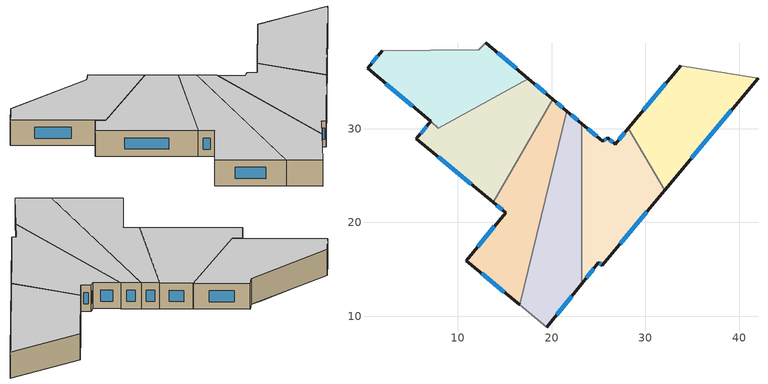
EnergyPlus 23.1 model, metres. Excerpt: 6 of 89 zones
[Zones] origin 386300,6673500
5f19ac3bf14b4949_F5_dwelling_10
 floor to 5f19ac3bf14b4949_F4_dwelling_8 (EU_floor_Construction): 39.55,35.77 41.2,34.4 36.05,28.21 30.52,32.82 33.79,36.73 z15
 floor to 5f19ac3bf14b4949_F4_dwelling_7 (EU_floor_Construction): 42.01,35.36 41.2,34.4 39.55,35.77 z15
 floor to 5f19ac3bf14b4949_F4_dwelling_9 (EU_floor_Construction): 36.05,28.21 32.05,23.42 28.18,30.03 30.52,32.82 z15
 wall outside (EU_wall_Construction): 33.79,36.73 28.18,30.03 / 32.05,23.42 42.01,35.36 z15:18
 wall to 5f19ac3bf14b4949_F5_dwelling_11 (EU_wall_Construction): 42.01,35.36 33.79,36.73 z15:18
 wall to 5f19ac3bf14b4949_F5_dwelling_9 (EU_wall_Construction): 28.18,30.03 32.05,23.42 z15:18
 window (EU_Window_Construction): 32.19,34.82 29.78,31.94 / 34.89,26.83 39.16,31.95 z15.86:17.14
 ceiling to 5f19ac3bf14b4949_F6_dwelling_10 (EU_floor_Construction): 32.05,23.42 42.01,35.36 33.79,36.73 28.18,30.03 z18
5f19ac3bf14b4949_F5_dwelling_5
 floor to 5f19ac3bf14b4949_F4_dwelling_4 (EU_floor_Construction): 17.51,35.34 11.3,31.92 3.62,38.31 11.03,38.38 11.68,37.83 12.98,39.18 z15
 floor to 5f19ac3bf14b4949_F4_dwelling_3 (EU_floor_Construction): 12.23,38.4 11.68,37.83 11.03,38.38 12.22,38.39 z15
 floor to 5f19ac3bf14b4949_F4_dwelling_5 (EU_floor_Construction): 11.3,31.92 7.93,30.07 0.36,36.42 1.92,38.3 3.62,38.31 z15
 wall outside (EU_wall_Construction): 1.92,38.3 0.36,36.42 7.1,30.77 / 17.51,35.34 12.98,39.18 z15:18
 wall to 5f19ac3bf14b4949_F5_dwelling_6 (EU_wall_Construction): 7.1,30.77 7.93,30.07 17.51,35.34 z15:18
 wall to 5f19ac3bf14b4949_F5_dwelling_4 (EU_wall_Construction): 12.21,38.39 1.92,38.3 / 12.97,39.18 12.22,38.39 z15:18
 window (EU_Window_Construction): 1.48,37.76 0.81,36.95 / 16.22,36.44 14.27,38.09 / 2.28,34.8 5.17,32.38 z15.86:17.14
 ceiling to 5f19ac3bf14b4949_F6_dwelling_5 (EU_floor_Construction): 17.51,35.34 12.98,39.18 12.22,38.39 1.92,38.3 0.36,36.42 7.93,30.07 z18
5f19ac3bf14b4949_F5_dwelling_6
 floor to 5f19ac3bf14b4949_F4_dwelling_5 (EU_floor_Construction): 16.64,27.48 12.84,22.92 5.58,28.95 7.1,30.77 7.93,30.07 11.3,31.92 z15
 floor to 5f19ac3bf14b4949_F4_dwelling_4 (EU_floor_Construction): 19.62,33.56 15.41,28.5 11.3,31.92 17.51,35.34 z15
 floor to 5f19ac3bf14b4949_F4_dwelling_11 (EU_floor_Construction): 16.79,27.33 13.79,22.13 12.84,22.92 16.63,27.46 z15
 floor to 5f19ac3bf14b4949_F4_dwelling_10 (EU_floor_Construction): 20.13,33.13 16.79,27.33 16.63,27.46 16.64,27.48 15.41,28.5 19.62,33.56 z15
 wall outside (EU_wall_Construction): 7.1,30.77 5.58,28.95 13.79,22.13 / 20.13,33.13 17.51,35.34 z15:18
 wall to 5f19ac3bf14b4949_F5_dwelling_7 (EU_wall_Construction): 13.79,22.13 20.13,33.13 z15:18
 window (EU_Window_Construction): 7.92,27 11.44,24.08 / 6.66,30.25 6.01,29.47 / 19.38,33.76 18.26,34.71 z15.86:17.14
 ceiling to 5f19ac3bf14b4949_F6_dwelling_6 (EU_floor_Construction): 13.79,22.13 20.13,33.13 17.51,35.34 7.93,30.07 7.1,30.77 5.58,28.95 z18
5f19ac3bf14b4949_F5_dwelling_7
 floor to 5f19ac3bf14b4949_F4_dwelling_12 (EU_floor_Construction): 18.33,18.35 16.59,11.21 10.91,15.93 15.08,21.05 z15
 floor to 5f19ac3bf14b4949_F4_dwelling_11 (EU_floor_Construction): 19.88,24.75 18.33,18.35 13.79,22.13 16.79,27.33 z15
 floor to 5f19ac3bf14b4949_F4_dwelling_10 (EU_floor_Construction): 21.61,31.87 19.88,24.75 16.79,27.33 20.13,33.13 z15
 wall outside (EU_wall_Construction): 13.79,22.13 15.08,21.05 10.91,15.93 16.59,11.21 / 21.61,31.87 20.13,33.13 z15:18
 wall to 5f19ac3bf14b4949_F5_dwelling_8 (EU_wall_Construction): 16.59,11.21 21.61,31.87 z15:18
 window (EU_Window_Construction): 14.16,21.82 14.71,21.36 / 21.19,32.23 20.55,32.77 / 12.53,14.58 14.96,12.56 / 13.89,19.59 12.1,17.4 z15.86:17.14
 ceiling to 5f19ac3bf14b4949_F6_dwelling_7 (EU_floor_Construction): 16.59,11.21 21.61,31.87 20.13,33.13 13.79,22.13 15.08,21.05 10.91,15.93 z18
5f19ac3bf14b4949_F5_dwelling_8
 floor to 5f19ac3bf14b4949_F4_dwelling_11 (EU_floor_Construction): 23.2,21.99 23.18,14.31 18.33,18.35 19.88,24.75 z15
 floor to 5f19ac3bf14b4949_F4_dwelling_10 (EU_floor_Construction): 23.21,30.52 23.2,21.99 19.88,24.75 21.61,31.87 z15
 floor to 5f19ac3bf14b4949_F4_dwelling_12 (EU_floor_Construction): 23.18,14.31 23.18,13.46 19.48,8.8 16.59,11.21 18.33,18.35 z15
 wall outside (EU_wall_Construction): 23.21,30.52 21.61,31.87 / 19.48,8.8 23.18,13.46 z15:18
 wall to 5f19ac3bf14b4949_F5_dwelling_9 (EU_wall_Construction): 23.18,13.46 23.21,30.52 z15:18
 wall adiabatic (EU_wall_Construction): 16.59,11.21 19.48,8.8 z15:18
 window (EU_Window_Construction): 22.75,30.91 22.07,31.48 / 20.54,10.13 22.13,12.13 z15.86:17.14
 ceiling to 5f19ac3bf14b4949_F6_dwelling_8 (EU_floor_Construction): 19.48,8.8 23.18,13.46 23.21,30.52 21.61,31.87 16.59,11.21 z18
5f19ac3bf14b4949_F5_dwelling_9
 floor to 5f19ac3bf14b4949_F4_dwelling_10 (EU_floor_Construction): 25.43,28.64 23.85,27.48 30.69,21.79 27.72,18.23 23.2,21.99 23.21,30.52 z15
 floor to 5f19ac3bf14b4949_F4_dwelling_9 (EU_floor_Construction): 28.18,30.03 32.05,23.42 30.69,21.79 23.85,27.48 25.97,29.03 26.77,28.34 z15
 floor to 5f19ac3bf14b4949_F4_dwelling_11 (EU_floor_Construction): 27.72,18.23 25.39,15.43 24.97,15.72 23.59,13.97 23.18,14.31 23.2,21.99 z15
 floor to 5f19ac3bf14b4949_F4_dwelling_12 (EU_floor_Construction): 23.59,13.97 23.18,13.46 23.18,14.31 z15
 wall outside (EU_wall_Construction): 23.18,13.46 24.97,15.72 25.39,15.43 32.05,23.42 / 28.18,30.03 26.77,28.34 25.97,29.03 25.43,28.64 23.21,30.52 z15:18
 window (EU_Window_Construction): 23.7,14.11 24.46,15.07 / 24.8,29.18 23.85,29.98 / 25.81,28.92 25.59,28.75 / 26.54,28.54 26.2,28.83 / 27.78,29.55 27.17,28.82 / 27.29,17.72 30.15,21.14 / 25.09,15.64 25.27,15.52 z15.86:17.14
 ceiling to 5f19ac3bf14b4949_F6_dwelling_9 (EU_floor_Construction): 25.39,15.43 32.05,23.42 28.18,30.03 26.77,28.34 25.97,29.03 25.43,28.64 23.21,30.52 23.18,13.46 24.97,15.72 z18
[Building]
EU S2 Campaign: North Axis=0; Terrain=City; Solar Distribution=FullExterior
[Site:Location]
Helsinki-Vantaa.AP: Latitude=60.317; Longitude=24.963; Time Zone=2; Elevation=54.6
[SizingPeriod:WeatherFileDays]
AnnualSizingPeriod: Begin Month=1; Begin Day of Month=1; End Month=12; End Day of Month=31; Day of Week for Start Day=Monday; Use Weather File Daylight Saving Period=No; Use Weather File Rain and Snow Indicators=No
[MATERIAL]
EU_InternalMass_Material: Roughness=MediumRough; Thickness=0.1; Conductivity=1; Density=1800; Specific Heat=900; Thermal Absorptance=0.9; Solar Absorptance=0.7; Visible Absorptance=0.7
[MATERIAL:NOMASS] Roughness=MediumRough; Thermal Absorptance=0.9; Solar Absorptance=0.7; Visible Absorptance=0.7
Name | Thermal Resistance
EU_wall_NoMass | 1.10183
EU_floor_NoMass | 1.70606
[WINDOWMATERIAL:SIMPLEGLAZINGSYSTEM]
EU_Window_SimpleGlazing: UFactor=3.11035; Solar Heat Gain Coefficient=0.8; Visible Transmittance=0.8
[CONSTRUCTION]
EU_wall_Construction: EU_wall_NoMass
EU_floor_Construction: EU_floor_NoMass
EU_Window_Construction: EU_Window_SimpleGlazing
EU_InternalMass_Construction: EU_InternalMass_Material
[ZONE] Type=1; Multiplier=1; Ceiling Height=autocalculate; Floor Area=autocalculate; Part of Total Floor Area=Yes
Name | Volume
5f19ac3bf14b4949_F5_dwelling_10 | 262.053
5f19ac3bf14b4949_F5_dwelling_5 | 259.624
5f19ac3bf14b4949_F5_dwelling_6 | 266.497
5f19ac3bf14b4949_F5_dwelling_7 | 262.09
5f19ac3bf14b4949_F5_dwelling_8 | 262.022
5f19ac3bf14b4949_F5_dwelling_9 | 262.083
[INTERNALMASS] Construction=EU_InternalMass_Construction
Name | Zone or ZoneList | Surface Area
5f19ac3bf14b4949_F5_dwelling_5_EU_InternalMass | 5f19ac3bf14b4949_F5_dwelling_5 | 86.5392
5f19ac3bf14b4949_F5_dwelling_6_EU_InternalMass | 5f19ac3bf14b4949_F5_dwelling_6 | 88.8328
5f19ac3bf14b4949_F5_dwelling_7_EU_InternalMass | 5f19ac3bf14b4949_F5_dwelling_7 | 87.3632
5f19ac3bf14b4949_F5_dwelling_8_EU_InternalMass | 5f19ac3bf14b4949_F5_dwelling_8 | 87.3406
5f19ac3bf14b4949_F5_dwelling_9_EU_InternalMass | 5f19ac3bf14b4949_F5_dwelling_9 | 87.3609
5f19ac3bf14b4949_F5_dwelling_10_EU_InternalMass | 5f19ac3bf14b4949_F5_dwelling_10 | 87.3514
[OTHEREQUIPMENT] Fuel Type=Electricity; Design Level Calculation Method=Watts/Area; Power per Zone Floor Area=1; Fraction Latent=0; Fraction Radiant=0; Fraction Lost=0; Carbon Dioxide Generation Rate=0; EndUse Subcategory=EU_Step8_InternalGains
Name | Zone or ZoneList or Space or SpaceList | Schedule
EU_Step8_InternalGain_5f19ac3bf14b4949_F5_dwelling_5_f000 | 5f19ac3bf14b4949_F5_dwelling_5 | EU_Step8_GainSchedule_5f19ac3bf14b4949_F5_dwelling_5_f000
EU_Step8_InternalGain_5f19ac3bf14b4949_F5_dwelling_6_f000 | 5f19ac3bf14b4949_F5_dwelling_6 | EU_Step8_GainSchedule_5f19ac3bf14b4949_F5_dwelling_6_f000
EU_Step8_InternalGain_5f19ac3bf14b4949_F5_dwelling_7_f000 | 5f19ac3bf14b4949_F5_dwelling_7 | EU_Step8_GainSchedule_5f19ac3bf14b4949_F5_dwelling_7_f000
EU_Step8_InternalGain_5f19ac3bf14b4949_F5_dwelling_8_f000 | 5f19ac3bf14b4949_F5_dwelling_8 | EU_Step8_GainSchedule_5f19ac3bf14b4949_F5_dwelling_8_f000
EU_Step8_InternalGain_5f19ac3bf14b4949_F5_dwelling_9_f000 | 5f19ac3bf14b4949_F5_dwelling_9 | EU_Step8_GainSchedule_5f19ac3bf14b4949_F5_dwelling_9_f000
EU_Step8_InternalGain_5f19ac3bf14b4949_F5_dwelling_10_f000 | 5f19ac3bf14b4949_F5_dwelling_10 | EU_Step8_GainSchedule_5f19ac3bf14b4949_F5_dwelling_10_f000
[ZONEVENTILATION:DESIGNFLOWRATE] Schedule=EU_AlwaysOn; Design Flow Rate Calculation Method=AirChanges/Hour; Air Changes per Hour=0.756316; Ventilation Type=Natural; Fan Pressure Rise=0; Fan Total Efficiency=1; Constant Term Coefficient=1; Temperature Term Coefficient=0; Velocity Term Coefficient=0; Velocity Squared Term Coefficient=0; Minimum Indoor Temperature=-100; Maximum Indoor Temperature=100; Delta Temperature=-100; Minimum Outdoor Temperature=-100; Maximum Outdoor Temperature=100; Maximum Wind Speed=40
Name | Zone or ZoneList or Space or SpaceList
EU_ConstantAir_5f19ac3bf14b4949_F5_dwelling_5 | 5f19ac3bf14b4949_F5_dwelling_5
EU_ConstantAir_5f19ac3bf14b4949_F5_dwelling_6 | 5f19ac3bf14b4949_F5_dwelling_6
EU_ConstantAir_5f19ac3bf14b4949_F5_dwelling_7 | 5f19ac3bf14b4949_F5_dwelling_7
EU_ConstantAir_5f19ac3bf14b4949_F5_dwelling_8 | 5f19ac3bf14b4949_F5_dwelling_8
EU_ConstantAir_5f19ac3bf14b4949_F5_dwelling_9 | 5f19ac3bf14b4949_F5_dwelling_9
EU_ConstantAir_5f19ac3bf14b4949_F5_dwelling_10 | 5f19ac3bf14b4949_F5_dwelling_10
[HVACTEMPLATE:ZONE:IDEALLOADSAIRSYSTEM] System Availability Schedule=EU_AlwaysOn; Maximum Heating Supply Air Temperature=50; Minimum Cooling Supply Air Temperature=13; Maximum Heating Supply Air Humidity Ratio=0.0156; Minimum Cooling Supply Air Humidity Ratio=0.0077; Heating Limit=NoLimit; Cooling Limit=NoLimit; Heating Availability Schedule=EU_AlwaysOn; Cooling Availability Schedule=EU_CoolingOff; Dehumidification Control Type=ConstantSensibleHeatRatio; Cooling Sensible Heat Ratio=0.7; Dehumidification Setpoint=60; Humidification Control Type=None; Humidification Setpoint=30; Outdoor Air Method=None; Outdoor Air Flow Rate per Person=0.00944; Outdoor Air Flow Rate per Zone Floor Area=0; Outdoor Air Flow Rate per Zone=0; Demand Controlled Ventilation Type=None; Outdoor Air Economizer Type=NoEconomizer; Heat Recovery Type=None; Sensible Heat Recovery Effectiveness=0.7; Latent Heat Recovery Effectiveness=0.65
Name | Template Thermostat
5f19ac3bf14b4949_F5_dwelling_5 | EU_HeatOnly_5f19ac3bf14b4949_F5_dwelling_5
5f19ac3bf14b4949_F5_dwelling_6 | EU_HeatOnly_5f19ac3bf14b4949_F5_dwelling_6
5f19ac3bf14b4949_F5_dwelling_7 | EU_HeatOnly_5f19ac3bf14b4949_F5_dwelling_7
5f19ac3bf14b4949_F5_dwelling_8 | EU_HeatOnly_5f19ac3bf14b4949_F5_dwelling_8
5f19ac3bf14b4949_F5_dwelling_9 | EU_HeatOnly_5f19ac3bf14b4949_F5_dwelling_9
5f19ac3bf14b4949_F5_dwelling_10 | EU_HeatOnly_5f19ac3bf14b4949_F5_dwelling_10
[SIZING:ZONE] Zone Cooling Design Supply Air Temperature Input Method=SupplyAirTemperature; Zone Cooling Design Supply Air Temperature=13; Zone Heating Design Supply Air Temperature Input Method=SupplyAirTemperature; Zone Heating Design Supply Air Temperature=50; Zone Cooling Design Supply Air Humidity Ratio=0.008; Zone Heating Design Supply Air Humidity Ratio=0.008; Cooling Design Air Flow Method=DesignDay; Cooling Design Air Flow Rate=0; Cooling Minimum Air Flow per Zone Floor Area=0.000762; Cooling Minimum Air Flow=0; Cooling Minimum Air Flow Fraction=0.2; Heating Design Air Flow Method=DesignDay; Heating Design Air Flow Rate=0; Heating Maximum Air Flow per Zone Floor Area=0.002032; Heating Maximum Air Flow=0.141576; Heating Maximum Air Flow Fraction=0.3; Account for Dedicated Outdoor Air System=No; Dedicated Outdoor Air System Control Strategy=NeutralSupplyAir; Dedicated Outdoor Air Low Setpoint Temperature for Design=autosize; Dedicated Outdoor Air High Setpoint Temperature for Design=autosize; Zone Load Sizing Method=Sensible Load Only No Latent Load; Zone Latent Cooling Design Supply Air Humidity Ratio Input Method=HumidityRatioDifference; Zone Cooling Design Supply Air Humidity Ratio Difference=0.005; Zone Latent Heating Design Supply Air Humidity Ratio Input Method=HumidityRatioDifference; Zone Humidification Design Supply Air Humidity Ratio Difference=0.005
5f19ac3bf14b4949_F5_dwelling_5; 5f19ac3bf14b4949_F5_dwelling_6; 5f19ac3bf14b4949_F5_dwelling_7; 5f19ac3bf14b4949_F5_dwelling_8; 5f19ac3bf14b4949_F5_dwelling_9; 5f19ac3bf14b4949_F5_dwelling_10
[SCHEDULE:CONSTANT]
Name | Hourly Value
EU_AlwaysOn | 1
EU_CoolingOff | 0
[SCHEDULE:FILE] Column Number=1; Rows to Skip at Top=0; Number of Hours of Data=8760; Column Separator=Comma; Interpolate to Timestep=No; Minutes per Item=60; Adjust Schedule for Daylight Savings=Yes
Name | File
EU_Step8_GainSchedule_5f19ac3bf14b4949_F5_dwelling_5_f000 | ../../schedules/5f19ac3bf14b4949/5f19ac3bf14b4949_F5_dwelling_5_f000_gain.csv
EU_Step8_GainSchedule_5f19ac3bf14b4949_F5_dwelling_6_f000 | ../../schedules/5f19ac3bf14b4949/5f19ac3bf14b4949_F5_dwelling_6_f000_gain.csv
EU_Step8_GainSchedule_5f19ac3bf14b4949_F5_dwelling_7_f000 | ../../schedules/5f19ac3bf14b4949/5f19ac3bf14b4949_F5_dwelling_7_f000_gain.csv
EU_Step8_GainSchedule_5f19ac3bf14b4949_F5_dwelling_8_f000 | ../../schedules/5f19ac3bf14b4949/5f19ac3bf14b4949_F5_dwelling_8_f000_gain.csv
EU_Step8_GainSchedule_5f19ac3bf14b4949_F5_dwelling_9_f000 | ../../schedules/5f19ac3bf14b4949/5f19ac3bf14b4949_F5_dwelling_9_f000_gain.csv
EU_Step8_GainSchedule_5f19ac3bf14b4949_F5_dwelling_10_f000 | ../../schedules/5f19ac3bf14b4949/5f19ac3bf14b4949_F5_dwelling_10_f000_gain.csv
